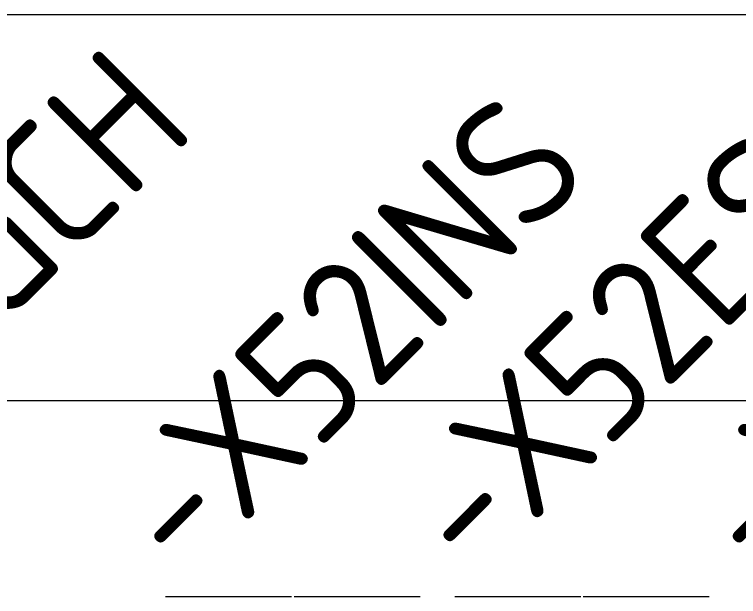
# Model space of a CAD drawing. Header units: millimetres. Extents: x 1359 to 3577, y 1336 to 3557.
# Drawn here: x 1696.1 to 1808.7, y 2386.1 to 2476.6 of the extents above; entities that cross this region are included whole.
import ezdxf

# ---------------------------------------------------------------- set-up
doc = ezdxf.new("R2010")
doc.units = ezdxf.units.MM
doc.layers.add('000-PI-Oprema', color=30, linetype='Continuous', lineweight=5)
doc.layers.add('002-PI-Kabelska kanalica', color=150, linetype='Continuous')
doc.styles.add('PI0', font='isocpeur.ttf', dxfattribs={"width": 0.9})

msp = doc.modelspace()

# ---------------------------------------------------------------- linework, layer by layer
at = {"layer": '000-PI-Oprema', "color": 0, "linetype": 'ByBlock', "lineweight": 0}
for p, q in [((1719.57, 2386.06), (1739.17, 2386.06)), ((1739.57, 2386.06), (1759.17, 2386.06)), ((1764.57, 2386.06), (1784.17, 2386.06)), ((1784.57, 2386.06), (1804.17, 2386.06))]:
    msp.add_line(p, q, dxfattribs=at)
at = {"layer": '002-PI-Kabelska kanalica', "color": 0, "linetype": 'ByBlock', "lineweight": 0}
for p, q in [((1601.07, 2476.56), (2416.07, 2476.56)), ((1601.07, 2416.56), (2416.07, 2416.56))]:
    msp.add_line(p, q, dxfattribs=at)

# ---------------------------------------------------------------- texts
at = {"layer": '002-PI-Kabelska kanalica', "color": 0, "linetype": 'ByBlock', "lineweight": 0, "style": 'PI0', "width": 0.9}
for s, p in [('-X89GCH', (1654.54, 2388.26)), ('-X52EST', (1767.84, 2388.46)), ('-X52INS', (1722.84, 2388.26)), ('-X52AP', (1812.84, 2388.26))]:
    msp.add_text(s, height=20, rotation=45, dxfattribs=at).set_placement(p)

doc.saveas('drawing.dxf')
